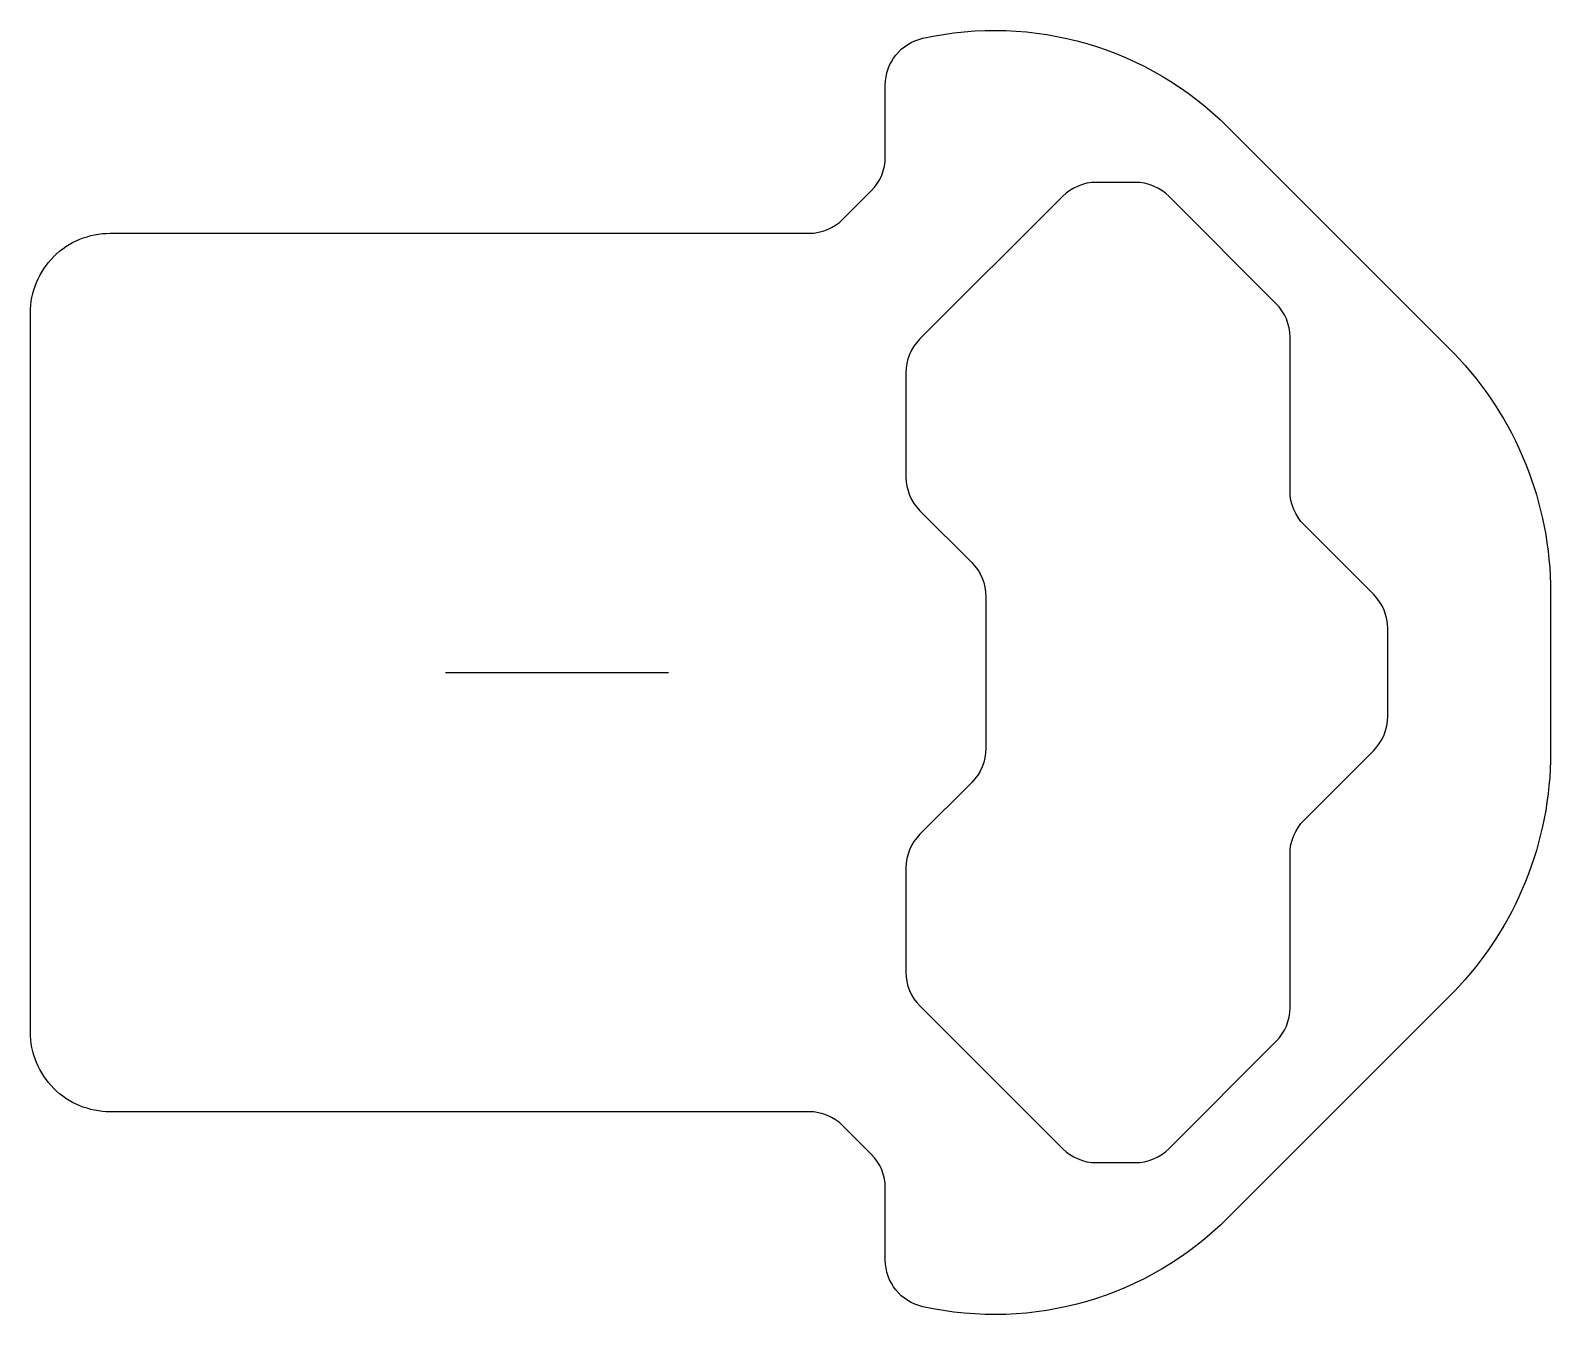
# Model space of a CAD drawing. Header units: millimetres. Extents: x 0 to 95.2, y -40.2 to 40.2.
import ezdxf

# ---------------------------------------------------------------- set-up
doc = ezdxf.new("R2010")
doc.units = ezdxf.units.MM

msp = doc.modelspace()

# ---------------------------------------------------------------- linework, layer by layer
msp.add_line((26, -0.001), (39.959, -0.001))
for points in [[(0, 0), (0, 22.5, -0.414214), (5, 27.5), (48.757, 27.5, 0.198912), (50.879, 28.379), (52.657, 30.157, 0.198912), (53.536, 32.278), (53.536, 36.777, -0.351496), (55.884, 39.706, -0.256452), (74.993, 34.142), (89.135, 20, -0.194375), (95.195, 5), (95.195, 0), (95.195, -5.002, -0.194375), (89.135, -20.002), (74.993, -34.144, -0.256452), (55.884, -39.707, -0.351496), (53.536, -36.779), (53.536, -32.28, 0.198912), (52.657, -30.159), (50.879, -28.38, 0.198912), (48.757, -27.502), (5, -27.502, -0.414214), (0, -22.502)], [(71.303, 29.805, 0.198933), (69.181, 30.684), (66.751, 30.684, 0.198924), (64.63, 29.805), (55.704, 20.879, 0.198901), (54.826, 18.757), (54.826, 12.243, 0.198912), (55.705, 10.121), (58.947, 6.879, -0.198912), (59.826, 4.757), (59.826, 0), (59.826, -4.759, -0.198912), (58.947, -6.88), (55.705, -10.123, 0.198912), (54.826, -12.244), (54.826, -18.759, 0.198901), (55.704, -20.88), (64.63, -29.807, 0.198924), (66.751, -30.685), (69.181, -30.685, 0.198933), (71.303, -29.807), (78, -23.108, 0.198892), (78.879, -20.987), (78.879, -11.362, -0.198841), (79.757, -9.241), (84.117, -4.879, 0.198841), (84.995, -2.758), (84.995, 0), (84.995, 2.756, 0.198841), (84.117, 4.877), (79.757, 9.239, -0.198841), (78.879, 11.36), (78.879, 20.985, 0.198892), (78, 23.106)]]:
    msp.add_lwpolyline(points, format="xyb", close=True)

doc.saveas('drawing.dxf')
